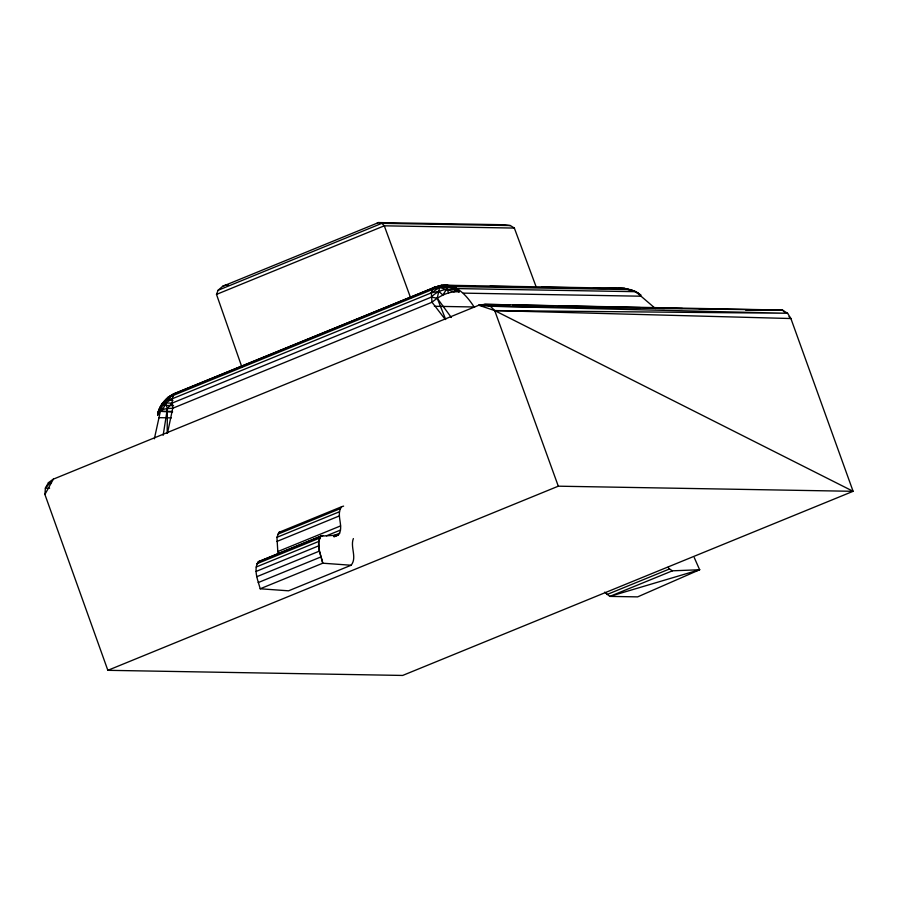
<?xml version="1.0" encoding="UTF-8"?>
<svg xmlns="http://www.w3.org/2000/svg" width="898" height="898" viewBox="0 0 898 898"><rect width="100%" height="100%" fill="white"/><g stroke="black" fill="none" stroke-linecap="round" stroke-linejoin="round"><path stroke-width="1.35" d="M353.352 538.576C350.018 547.151 357.382 557.68 351.107 565.246L288.55 590.817L260.196 588.774C257.951 580.332 253.202 569.882 258.298 561.699L320.855 536.128L338.344 535.085C344.664 526.789 335.336 515.025 341.655 506.73L343.608 506.113M260.196 588.774L322.764 563.203C321.001 554.784 315.524 544.278 320.855 536.128L318.723 541.449L319.407 551.103L322.764 563.203L351.107 565.246M167.174 433.296L167.376 408.556L165.535 403.011L166.355 399.172L168.139 397.197L174.055 393.683L435.249 287.057L441.12 285.429L447.193 285.261L624.66 288.337L635.762 291.693L640.745 295.027L639.589 295.004L637.984 293.107C624.458 284.958 608.26 289.762 593.443 288.078M277.965 554.257L276.943 537.318L279.087 532.301L341.655 506.73M44.9 494.461L45.394 488.153L48.425 482.675L53.375 479.139L478.791 305.241L484.696 304.332L782.45 310.068L787.58 313.267L790.891 318.532L853.1 491.307L402.663 675.442L107.85 670.323L44.9 494.461L53.375 479.139L45.394 488.153L49.592 488.22M168.139 397.197L162.37 405.402L157.666 415.134C158.834 404.931 166.725 396.793 175.986 393.043L435.249 287.057L456.206 287.416M163.167 435.294L167.376 408.556L172.046 403.123L431.309 297.137C438.202 289.672 450.145 286.563 459.192 291.872C449.101 290.918 439.526 295.913 432.017 302.244L172.742 408.242C167.69 408.579 161.416 408.444 157.992 412.856C160.439 403.752 167.376 396.579 175.986 393.043M154.355 438.808L162.078 403.561L174.055 393.683L172.034 398.858L172.742 408.242L167.443 433.352M157.666 415.134C158.935 406.738 164.805 398.869 172.708 395.659L431.983 289.672L439.627 287.461L453.131 286.541L630.598 289.616L635.762 291.693L640.745 295.027M445.329 319.542L432.017 302.244L431.298 292.871L433.319 287.697L441.12 285.429L474.66 286.013M474.267 307.172C467.095 296.138 456.218 283.072 441.412 285.485L439.627 287.461L437.247 298.237L445.666 319.374M159.799 410.925L160.922 406.132L172.034 398.858L431.298 292.871L438.808 291.3L442.882 295.049L448.237 286.574L447.193 285.261M241.876 367.058L216.497 294.398L218.079 290.29L222.659 286.305L378.586 222.558L504.059 224.736L510.378 225.566L514.352 228.07L536.263 287.18M459.192 291.872L456.487 288.572L454.152 291.783L439.627 287.461L433.319 287.697L441.412 285.485L456.487 288.572L635.762 291.693L655.428 308.542M322.865 535.466L260.297 561.037L256.895 563.731L319.452 538.149M431.298 292.871L439.627 287.461M694.266 557.613L699.632 569.747L637.636 596.878L609.843 596.395L604.635 592.152M377.081 223.175L378.586 222.558L381.863 223.333L510.378 225.566M218.079 290.29L381.863 223.333L384.288 225.813L410.689 298.046M216.497 294.398L384.288 225.813L514.352 228.07M277.707 534.209L340.263 508.638M276.943 537.318L339.511 511.737M276.853 541.472L339.422 515.89M278.021 551.484L340.578 525.914M326.445 535.814L340.488 530.067M256.166 567.02L318.723 541.449M333.349 535.78L339.736 533.176M333.843 536.746L336.391 535.702M334.516 536.645L338.344 535.085M256.154 571.409L318.711 545.838M256.85 576.684L319.407 551.103M258.22 582.566L320.777 556.996M107.85 670.323L558.298 486.188L853.1 491.307L494.708 310.585L478.791 305.241L489.971 305.432M606.981 594.532L669.538 568.962L672.411 570.814L699.632 569.747L694.322 571.319M672.411 570.814L609.843 596.395L699.632 569.747M222.659 286.305L225.69 285.07L228.474 285.115M258.298 561.699L260.297 561.037M279.087 532.301L281.04 531.683M624.66 288.337L618.599 288.516M166.355 399.172L172.034 398.858M776.13 310.27L782.45 310.068L784.324 311.943M158.362 411.306L172.517 411.441M478.791 305.241L490.375 306.24L782.45 310.068M490.027 286.282L526.363 286.911M541.741 287.18L578.065 287.809M463.458 293.13L640.925 296.205M558.433 306.622L561.228 306.667M605.937 307.442L612.919 307.565M652.049 308.25L664.621 308.463M699.553 309.069L716.312 309.361M768.015 310.259L745.654 309.866L769.395 310.27M434.385 306.285L474.638 306.993M170.598 396.029L173.393 396.074M165.984 400.216L172.966 400.34M172.046 403.123L165.535 403.011L162.987 409.477L160.922 406.132M173.538 405.593L162.37 405.402L162.078 403.561M158.823 417.66L171.406 417.873M48.425 482.675L51.22 482.731M509.941 304.86L484.696 304.332L490.375 306.24L787.58 313.267L494.708 310.585L490.375 306.24M512.747 304.916L553.415 305.769M559.027 305.881L596.889 306.667M605.308 306.847L640.364 307.576M652.992 307.846L682.435 308.452M699.273 308.811L725.921 309.361M159.934 411.318L172.539 411.991M626.512 289.257L629.015 289.571M431.309 297.137L437.247 298.237L451.324 317.488M448.237 286.574L455.252 289.931M789.016 316.646L790.891 318.532L494.708 310.585L558.298 486.188M667.977 567.368L669.538 568.962M447.081 289.156L448.618 292.86"/></g></svg>
